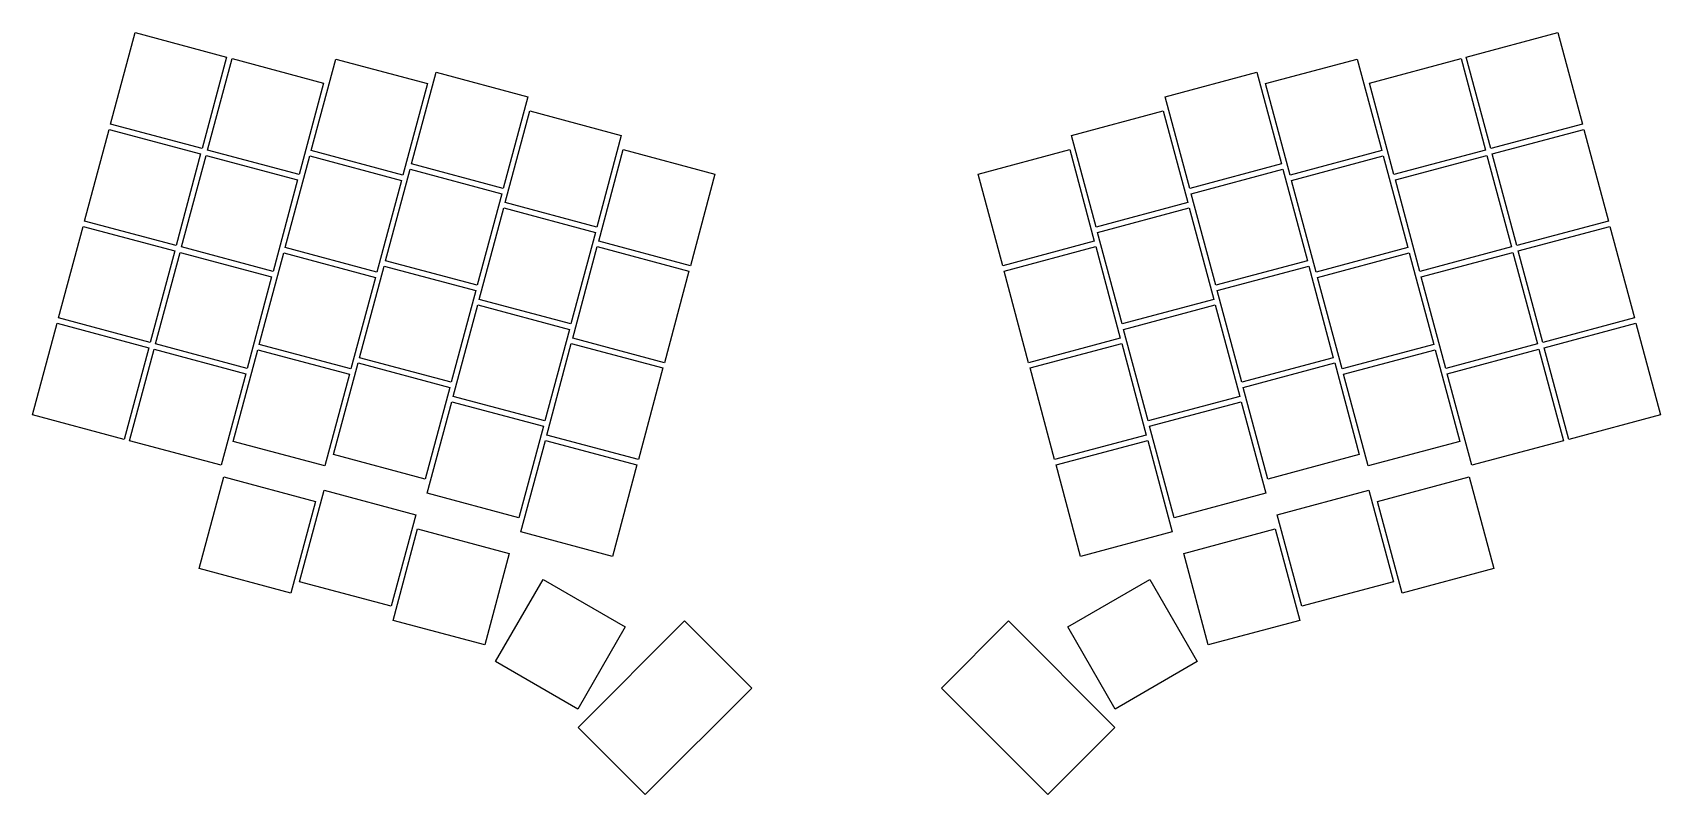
# Model space of a CAD drawing. Header units: millimetres. Extents: x -11 to 298, y -78 to 66.
import ezdxf

# ---------------------------------------------------------------- set-up
doc = ezdxf.new("R2010")
doc.units = ezdxf.units.MM

msp = doc.modelspace()

# ---------------------------------------------------------------- linework, layer by layer
for p, q in [((3.77, 48.84), (8.43, 66.23)), ((8.43, 66.23), (25.81, 61.57)), ((261.07, 61.57), (278.46, 66.23)), ((278.46, 66.23), (283.12, 48.84)), ((25.81, 61.57), (21.16, 44.18)), ((22.17, 43.91), (26.83, 61.29)), ((26.83, 61.29), (44.22, 56.64)), ((41.86, 43.81), (46.52, 61.19)), ((46.52, 61.19), (63.91, 56.54)), ((222.98, 56.54), (240.36, 61.19)), ((240.36, 61.19), (245.02, 43.81)), ((242.67, 56.64), (260.06, 61.29)), ((260.06, 61.29), (264.72, 43.91)), ((265.73, 44.18), (261.07, 61.57)), ((44.22, 56.64), (39.56, 39.25)), ((63.91, 56.54), (59.25, 39.15)), ((60.91, 41.29), (65.57, 58.68)), ((65.57, 58.68), (82.96, 54.02)), ((203.93, 54.02), (221.31, 58.68)), ((221.31, 58.68), (225.97, 41.29)), ((227.63, 39.15), (222.98, 56.54)), ((247.33, 39.25), (242.67, 56.64)), ((82.96, 54.02), (78.3, 36.63)), ((208.59, 36.63), (203.93, 54.02)), ((78.67, 33.95), (83.33, 51.33)), ((83.33, 51.33), (100.71, 46.67)), ((186.17, 46.67), (203.56, 51.33)), ((203.56, 51.33), (208.22, 33.95)), ((-1.16, 30.44), (3.5, 47.82)), ((3.5, 47.82), (20.88, 43.17)), ((21.16, 44.18), (3.77, 48.84)), ((100.71, 46.67), (96.05, 29.29)), ((190.83, 29.29), (186.17, 46.67)), ((283.12, 48.84), (265.73, 44.18)), ((266, 43.17), (283.39, 47.82)), ((283.39, 47.82), (288.05, 30.44)), ((39.56, 39.25), (22.17, 43.91)), ((59.25, 39.15), (41.86, 43.81)), ((96.42, 26.6), (101.08, 43.99)), ((101.08, 43.99), (118.47, 39.33)), ((168.42, 39.33), (185.81, 43.99)), ((185.81, 43.99), (190.47, 26.6)), ((245.02, 43.81), (227.63, 39.15)), ((264.72, 43.91), (247.33, 39.25)), ((20.88, 43.17), (16.22, 25.78)), ((17.24, 25.51), (21.9, 42.89)), ((21.9, 42.89), (39.28, 38.24)), ((36.93, 25.41), (41.59, 42.79)), ((41.59, 42.79), (58.98, 38.13)), ((55.98, 22.89), (60.64, 40.28)), ((60.64, 40.28), (78.03, 35.62)), ((78.3, 36.63), (60.91, 41.29)), ((225.97, 41.29), (208.59, 36.63)), ((208.86, 35.62), (226.25, 40.28)), ((226.25, 40.28), (230.9, 22.89)), ((227.91, 38.13), (245.29, 42.79)), ((245.29, 42.79), (249.95, 25.41)), ((247.6, 38.24), (264.99, 42.89)), ((264.99, 42.89), (269.65, 25.51)), ((270.66, 25.78), (266, 43.17)), ((39.28, 38.24), (34.63, 20.85)), ((58.98, 38.13), (54.32, 20.75)), ((118.47, 39.33), (113.81, 21.94)), ((173.08, 21.94), (168.42, 39.33)), ((232.57, 20.75), (227.91, 38.13)), ((252.26, 20.85), (247.6, 38.24)), ((78.03, 35.62), (73.37, 18.23)), ((213.52, 18.23), (208.86, 35.62)), ((73.74, 15.55), (78.39, 32.93)), ((78.39, 32.93), (95.78, 28.27)), ((96.05, 29.29), (78.67, 33.95)), ((208.22, 33.95), (190.83, 29.29)), ((191.1, 28.27), (208.49, 32.93)), ((208.49, 32.93), (213.15, 15.55)), ((-6.09, 12.04), (-1.43, 29.42)), ((-1.43, 29.42), (15.95, 24.76)), ((16.22, 25.78), (-1.16, 30.44)), ((95.78, 28.27), (91.12, 10.89)), ((195.76, 10.89), (191.1, 28.27)), ((288.05, 30.44), (270.66, 25.78)), ((270.93, 24.76), (288.32, 29.42)), ((288.32, 29.42), (292.98, 12.04)), ((15.95, 24.76), (11.29, 7.38)), ((34.63, 20.85), (17.24, 25.51)), ((54.32, 20.75), (36.93, 25.41)), ((91.49, 8.2), (96.15, 25.59)), ((96.15, 25.59), (113.54, 20.93)), ((113.81, 21.94), (96.42, 26.6)), ((190.47, 26.6), (173.08, 21.94)), ((173.35, 20.93), (190.74, 25.59)), ((190.74, 25.59), (195.4, 8.2)), ((249.95, 25.41), (232.57, 20.75)), ((269.65, 25.51), (252.26, 20.85)), ((275.59, 7.38), (270.93, 24.76)), ((12.31, 7.11), (16.97, 24.49)), ((16.97, 24.49), (34.35, 19.83)), ((32, 7.01), (36.66, 24.39)), ((36.66, 24.39), (54.05, 19.73)), ((51.05, 4.49), (55.71, 21.88)), ((55.71, 21.88), (73.1, 17.22)), ((73.37, 18.23), (55.98, 22.89)), ((230.9, 22.89), (213.52, 18.23)), ((213.79, 17.22), (231.18, 21.88)), ((231.18, 21.88), (235.83, 4.49)), ((232.84, 19.73), (250.22, 24.39)), ((250.22, 24.39), (254.88, 7.01)), ((252.53, 19.83), (269.92, 24.49)), ((269.92, 24.49), (274.58, 7.11)), ((34.35, 19.83), (29.7, 2.45)), ((54.05, 19.73), (49.39, 2.35)), ((113.54, 20.93), (108.88, 3.54)), ((178.01, 3.54), (173.35, 20.93)), ((237.5, 2.35), (232.84, 19.73)), ((257.19, 2.45), (252.53, 19.83)), ((73.1, 17.22), (68.44, -0.17)), ((91.12, 10.89), (73.74, 15.55)), ((213.15, 15.55), (195.76, 10.89)), ((218.45, -0.17), (213.79, 17.22)), ((68.81, -2.86), (73.46, 14.53)), ((73.46, 14.53), (90.85, 9.87)), ((196.04, 9.87), (213.42, 14.53)), ((213.42, 14.53), (218.08, -2.86)), ((-11.02, -6.36), (-6.36, 11.02)), ((-6.36, 11.02), (11.02, 6.36)), ((11.29, 7.38), (-6.09, 12.04)), ((90.85, 9.87), (86.19, -7.51)), ((200.69, -7.51), (196.04, 9.87)), ((292.98, 12.04), (275.59, 7.38)), ((275.86, 6.36), (293.25, 11.02)), ((293.25, 11.02), (297.91, -6.36)), ((11.02, 6.36), (6.36, -11.02)), ((29.7, 2.45), (12.31, 7.11)), ((49.39, 2.35), (32, 7.01)), ((86.56, -10.2), (91.22, 7.19)), ((91.22, 7.19), (108.6, 2.53)), ((108.88, 3.54), (91.49, 8.2)), ((195.4, 8.2), (178.01, 3.54)), ((178.28, 2.53), (195.67, 7.19)), ((195.67, 7.19), (200.33, -10.2)), ((254.88, 7.01), (237.5, 2.35)), ((274.58, 7.11), (257.19, 2.45)), ((280.52, -11.02), (275.86, 6.36)), ((7.38, -11.29), (12.04, 6.09)), ((12.04, 6.09), (29.42, 1.43)), ((27.07, -11.4), (31.73, 5.99)), ((31.73, 5.99), (49.12, 1.33)), ((46.12, -13.91), (50.78, 3.48)), ((50.78, 3.48), (68.17, -1.18)), ((68.44, -0.17), (51.05, 4.49)), ((235.83, 4.49), (218.45, -0.17)), ((218.72, -1.18), (236.11, 3.48)), ((236.11, 3.48), (240.76, -13.91)), ((237.77, 1.33), (255.15, 5.99)), ((255.15, 5.99), (259.81, -11.4)), ((257.46, 1.43), (274.85, 6.09)), ((274.85, 6.09), (279.51, -11.29)), ((29.42, 1.43), (24.76, -15.95)), ((49.12, 1.33), (44.46, -16.05)), ((108.6, 2.53), (103.95, -14.86)), ((182.94, -14.86), (178.28, 2.53)), ((242.43, -16.05), (237.77, 1.33)), ((262.12, -15.95), (257.46, 1.43)), ((68.17, -1.18), (63.51, -18.57)), ((86.19, -7.51), (68.81, -2.86)), ((218.08, -2.86), (200.69, -7.51)), ((223.38, -18.57), (218.72, -1.18)), ((63.87, -21.26), (68.53, -3.87)), ((68.53, -3.87), (85.92, -8.53)), ((200.97, -8.53), (218.35, -3.87)), ((218.35, -3.87), (223.01, -21.26)), ((6.36, -11.02), (-11.02, -6.36)), ((85.92, -8.53), (81.26, -25.92)), ((205.62, -25.92), (200.97, -8.53)), ((297.91, -6.36), (280.52, -11.02)), ((24.76, -15.95), (7.38, -11.29)), ((44.46, -16.05), (27.07, -11.4)), ((81.63, -28.6), (86.29, -11.21)), ((86.29, -11.21), (103.67, -15.87)), ((103.95, -14.86), (86.56, -10.2)), ((200.33, -10.2), (182.94, -14.86)), ((183.21, -15.87), (200.6, -11.21)), ((200.6, -11.21), (205.26, -28.6)), ((259.81, -11.4), (242.43, -16.05)), ((279.51, -11.29), (262.12, -15.95)), ((63.51, -18.57), (46.12, -13.91)), ((240.76, -13.91), (223.38, -18.57)), ((20.6, -35.54), (25.26, -18.16)), ((25.26, -18.16), (42.65, -22.82)), ((103.67, -15.87), (99.02, -33.26)), ((187.87, -33.26), (183.21, -15.87)), ((244.24, -22.82), (261.62, -18.16)), ((261.62, -18.16), (266.28, -35.54)), ((39.65, -38.06), (44.31, -20.67)), ((44.31, -20.67), (61.7, -25.33)), ((81.26, -25.92), (63.87, -21.26)), ((223.01, -21.26), (205.62, -25.92)), ((225.19, -25.33), (242.58, -20.67)), ((242.58, -20.67), (247.24, -38.06)), ((42.65, -22.82), (37.99, -40.2)), ((248.9, -40.2), (244.24, -22.82)), ((61.7, -25.33), (57.04, -42.72)), ((229.85, -42.72), (225.19, -25.33)), ((57.4, -45.4), (62.06, -28.02)), ((62.06, -28.02), (79.45, -32.68)), ((99.02, -33.26), (81.63, -28.6)), ((205.26, -28.6), (187.87, -33.26)), ((207.44, -32.68), (224.82, -28.02)), ((224.82, -28.02), (229.48, -45.4)), ((79.45, -32.68), (74.79, -50.06)), ((212.09, -50.06), (207.44, -32.68)), ((37.99, -40.2), (20.6, -35.54)), ((266.28, -35.54), (248.9, -40.2)), ((57.04, -42.72), (39.65, -38.06)), ((76.86, -53.23), (85.86, -37.64)), ((85.86, -37.64), (101.45, -46.64)), ((185.43, -46.64), (201.02, -37.64)), ((201.02, -37.64), (210.02, -53.23)), ((247.24, -38.06), (229.85, -42.72)), ((74.79, -50.06), (57.4, -45.4)), ((92.52, -65.72), (112.72, -45.51)), ((112.72, -45.51), (125.45, -58.24)), ((161.44, -58.24), (174.16, -45.51)), ((174.16, -45.51), (194.37, -65.72)), ((229.48, -45.4), (212.09, -50.06)), ((101.45, -46.64), (92.45, -62.23)), ((194.43, -62.23), (185.43, -46.64)), ((92.45, -62.23), (76.86, -53.23)), ((210.02, -53.23), (194.43, -62.23)), ((125.45, -58.24), (105.24, -78.45)), ((181.64, -78.45), (161.44, -58.24)), ((105.24, -78.45), (92.52, -65.72)), ((194.37, -65.72), (181.64, -78.45))]:
    msp.add_line(p, q)

doc.saveas('drawing.dxf')
